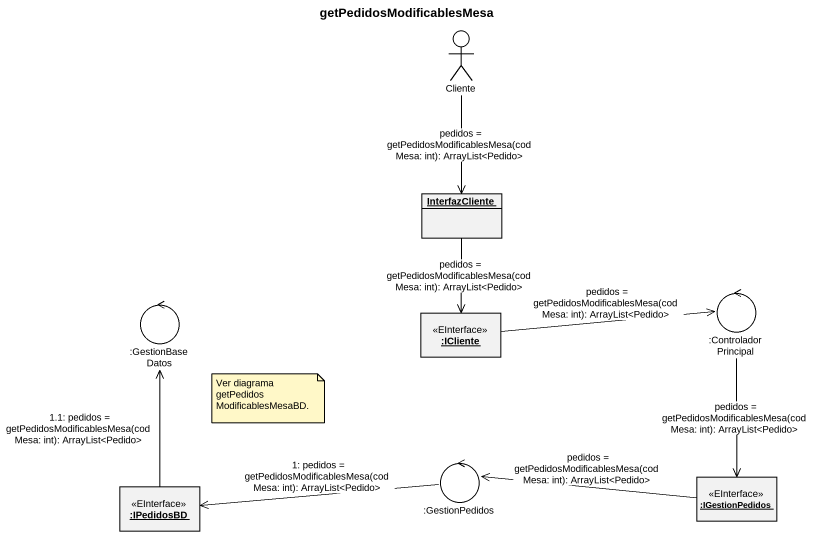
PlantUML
@startuml
title getPedidosModificablesMesa
allowmixing
hide circle
hide empty members
actor Cliente
object InterfazCliente
control ":ControladorPrincipal" as ControladorPrincipal
control ":GestionBaseDatos" as GestionBaseDatos
object ":ICliente" as ICliente <<EInterface>>
object ":IPedidosBD" as IPedidosBD <<EInterface>>
control ":GestionPedidos" as GestionPedidos
object ":IGestionPedidos" as IGestionPedidos <<EInterface>>
Cliente --> InterfazCliente : pedidos = getPedidosModificablesMesa(codMesa: int): ArrayList<Pedido>
InterfazCliente --> ICliente : pedidos = getPedidosModificablesMesa(codMesa: int): ArrayList<Pedido>
ControladorPrincipal --> IGestionPedidos : pedidos = getPedidosModificablesMesa(codMesa: int): ArrayList<Pedido>
ICliente -right-> ControladorPrincipal : pedidos = getPedidosModificablesMesa(codMesa: int): ArrayList<Pedido>
IPedidosBD -up-> GestionBaseDatos : 1.1: pedidos = getPedidosModificablesMesa(codMesa: int): ArrayList<Pedido>
GestionPedidos -left-> IPedidosBD : 1: pedidos = getPedidosModificablesMesa(codMesa: int): ArrayList<Pedido>
IGestionPedidos -left-> GestionPedidos : pedidos = getPedidosModificablesMesa(codMesa: int): ArrayList<Pedido>
note as N1
  Ver diagrama getPedidosModificablesMesaBD.
end note
@enduml
